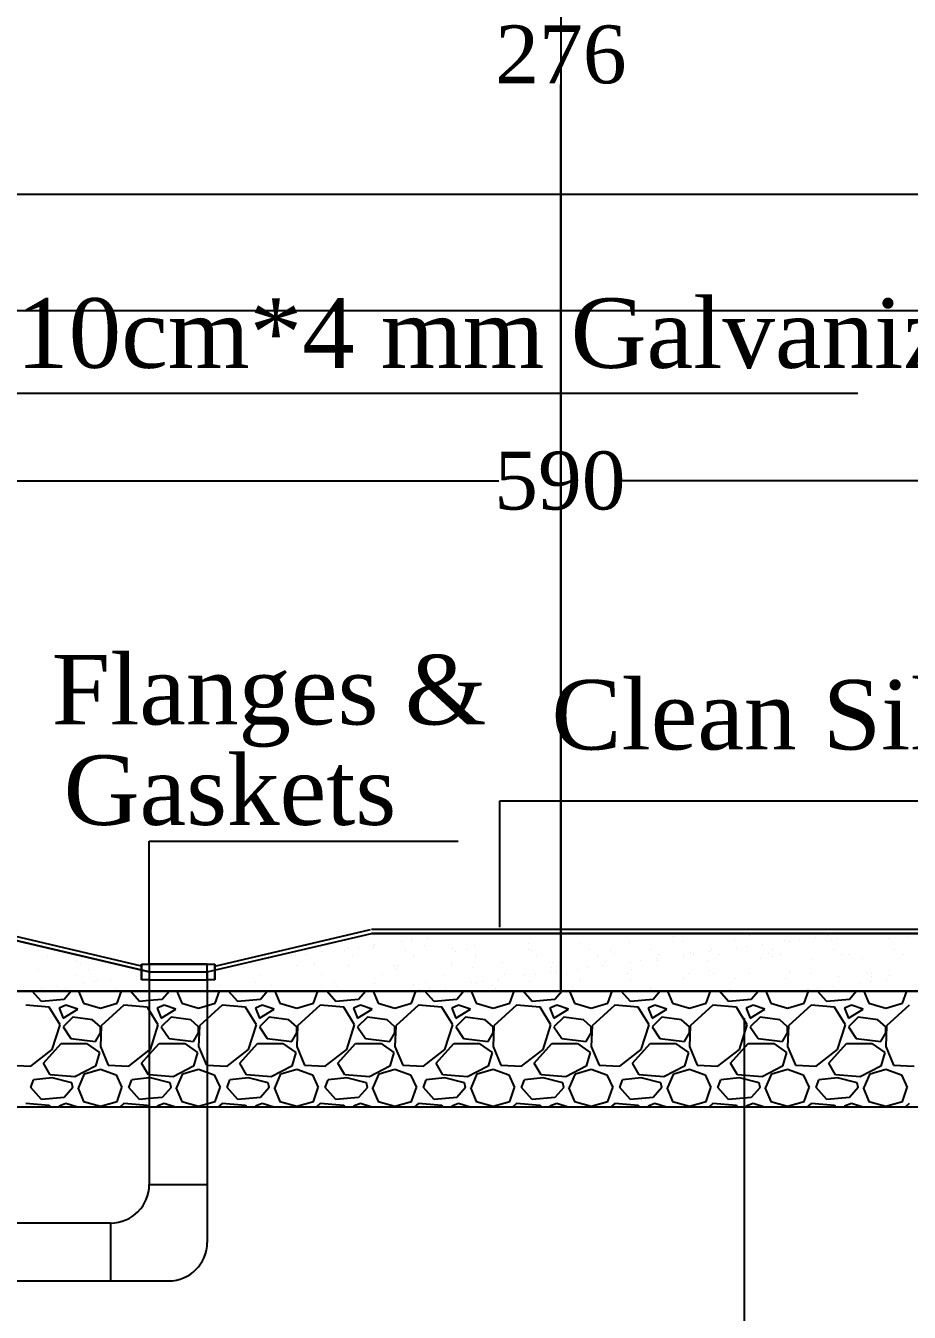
# Model space of a CAD drawing. Header units: centimetres. Extents: x 19229 to 24071, y 10219 to 13664.
# Drawn here: x 21925.5 to 22154.1, y 10549.5 to 10882.6 of the extents above; entities that cross this region are included whole.
import ezdxf

# ---------------------------------------------------------------- set-up
doc = ezdxf.new("R2010")
doc.units = ezdxf.units.CM
doc.layers.get('0').update_dxf_attribs({"linetype": 'CONTINUOUS'})
doc.layers.get('DEFPOINTS').update_dxf_attribs({"linetype": 'CONTINUOUS'})
doc.styles.add('style2', font='times.ttf', dxfattribs={"height": 15})
doc.styles.add('style3', font='times.ttf', dxfattribs={"height": 25})
doc.dimstyles.get("Standard").update_dxf_attribs({"dimtxt": 15, "dimasz": 0.18, "dimexe": 0.18, "dimexo": 0.0625, "dimgap": 0.09, "dimtad": 0, "dimtih": 1, "dimtoh": 1, "dimdec": 0, "dimzin": 0, "dimdsep": 46, "dimtxsty": 'style2', "dimcen": 0.09, "dimadec": 0, "dimazin": 0, "dimtfac": 1, "dimtdec": 0, "dimtofl": 0, "dimtmove": 0, "dimatfit": 3, "dimfxl": 1, "dimtolj": 1, "dimtzin": 0, "dimarcsym": 0})

# ---------------------------------------------------------------- blocks, each defined once
blk = doc.blocks.new('*D52')
at = {"color": 0, "lineweight": -2, "ltscale": 20, "transparency": 16777216}
for p, q in [((21768.94, 10774.58), (21768.94, 10764.59)), ((22358.45, 10774.58), (22358.45, 10764.59)), ((21769.12, 10764.77), (22047.92, 10764.77)), ((22358.27, 10764.77), (22079.47, 10764.77))]:
    blk.add_line(p, q, dxfattribs=at)
at = {"color": 0, "ltscale": 20, "transparency": 16777216}
for points in [[(21769.12, 10764.8), (21769.12, 10764.74), (21768.94, 10764.77)], [(22358.27, 10764.8), (22358.27, 10764.74), (22358.45, 10764.77)]]:
    blk.add_solid(points, dxfattribs=at)
at = {"layer": 'DEFPOINTS', "color": 0, "ltscale": 20, "transparency": 16777216}
for p in [(21768.94, 10774.65), (22358.45, 10774.65), (22358.45, 10764.77)]:
    blk.add_point(p, dxfattribs=at)
at = {"color": 0, "ltscale": 20, "transparency": 16777216, "insert": (22063.69, 10764.77), "char_height": 15, "attachment_point": 5, "style": 'style2'}
blk.add_mtext('\\A1;590', dxfattribs=at)
blk = doc.blocks.new('*D60')
at = {"color": 0, "lineweight": -2, "ltscale": 20, "transparency": 16777216}
for p, q in [((22063.9, 10908.63), (22063.78, 10908.63)), ((22063.96, 10908.45), (22063.96, 10882.85)), ((22063.96, 10632.81), (22063.96, 10867.37)), ((22063.9, 10632.63), (22063.78, 10632.63))]:
    blk.add_line(p, q, dxfattribs=at)
at = {"color": 0, "ltscale": 20, "transparency": 16777216}
for points in [[(22063.93, 10908.45), (22063.99, 10908.45), (22063.96, 10908.63)], [(22063.93, 10632.81), (22063.99, 10632.81), (22063.96, 10632.63)]]:
    blk.add_solid(points, dxfattribs=at)
at = {"layer": 'DEFPOINTS', "color": 0, "ltscale": 20, "transparency": 16777216}
for p in [(22063.96, 10908.63), (22063.96, 10908.63), (22063.96, 10632.63)]:
    blk.add_point(p, dxfattribs=at)
at = {"color": 0, "ltscale": 20, "transparency": 16777216, "insert": (22063.96, 10875.11), "char_height": 15, "attachment_point": 5, "style": 'style2'}
blk.add_mtext('\\A1;276', dxfattribs=at)

msp = doc.modelspace()

# ---------------------------------------------------------------- linework, layer by layer
at = {"color": 7, "ltscale": 20}
for p, q in [((22063.96, 10908.63), (22063.96, 10632.63)), ((21214.07, 10808.88), (22913.85, 10808.88)), ((21768.94, 10787.5), (22140.79, 10787.5)), ((22111.38, 10625.66), (22111.38, 10453.53))]:
    msp.add_line(p, q, dxfattribs=at)
at = {"color": 7}
for p, q in [((21426.97, 10839.01), (22913.85, 10839.01)), ((22048.19, 10649.22), (22048.19, 10681.95)), ((22048.19, 10681.95), (22279.57, 10681.95)), ((21957.45, 10639.63), (21957.45, 10671.46)), ((21957.45, 10671.46), (22037.39, 10671.46)), ((21957.45, 10637.63), (21914.95, 10647.63)), ((21914.95, 10647.63), (21957.45, 10637.63)), ((21955.45, 10639.12), (21915.18, 10648.6)), ((21972.45, 10637.63), (22014.95, 10647.63)), ((21972.45, 10637.63), (22014.95, 10647.63)), ((21974.45, 10639.12), (22014.73, 10648.6)), ((22422.82, 10648.63), (22014.95, 10648.63)), ((22014.95, 10647.63), (22418.82, 10647.63)), ((22340.07, 10647.63), (22014.95, 10647.63)), ((22340.07, 10647.63), (22014.95, 10647.63)), ((22029.36, 10646.42), (22029.36, 10646.42)), ((22036.26, 10647.32), (22036.26, 10647.32)), ((22052.02, 10647.37), (22052.02, 10647.37)), ((22092.04, 10647.6), (22092.04, 10647.6)), ((22092.97, 10646.74), (22092.97, 10646.74)), ((22112.67, 10647.15), (22112.67, 10647.15)), ((22125.63, 10645.94), (22125.63, 10645.94)), ((22129.76, 10646.48), (22129.76, 10646.48)), ((22132.99, 10646.98), (22132.99, 10646.98)), ((22133.93, 10646.12), (22133.93, 10646.12)), ((22135.46, 10646.25), (22135.46, 10646.25)), ((22136.66, 10647.39), (22136.66, 10647.39)), ((22148.76, 10646.42), (22148.76, 10646.42)), ((22153.62, 10646.53), (22153.62, 10646.53)), ((21928.88, 10643.13), (21928.88, 10643.13)), ((22001.7, 10643.95), (22001.7, 10643.95)), ((22002.01, 10642.82), (22002.01, 10642.82)), ((22007.98, 10643.27), (22007.98, 10643.27)), ((22008.91, 10643.72), (22008.91, 10643.72)), ((22011.56, 10644.07), (22011.56, 10644.07)), ((22015.42, 10644.44), (22015.42, 10644.44)), ((22015.49, 10643.94), (22015.49, 10643.94)), ((22015.69, 10644.62), (22015.69, 10644.62)), ((22022.59, 10645.52), (22022.59, 10645.52)), ((22023.8, 10643.3), (22023.8, 10643.3)), ((22025.23, 10645.87), (22025.23, 10645.87)), ((22028.72, 10644.61), (22028.72, 10644.61)), ((22035.81, 10643.77), (22035.81, 10643.77)), ((22036.75, 10642.91), (22036.75, 10642.91)), ((22039.62, 10643.33), (22039.62, 10643.33)), ((22041.72, 10644.55), (22041.72, 10644.55)), ((22055.44, 10645.04), (22055.44, 10645.04)), ((22055.44, 10643.36), (22055.44, 10643.36)), ((22056.44, 10643.32), (22056.44, 10643.32)), ((22068.73, 10645.21), (22068.73, 10645.21)), ((22071.26, 10643.39), (22071.26, 10643.39)), ((22076.77, 10643.14), (22076.77, 10643.14)), ((22081.73, 10645.15), (22081.73, 10645.15)), ((22087.08, 10643.42), (22087.08, 10643.42)), ((22095.45, 10645.65), (22095.45, 10645.65)), ((22097.39, 10642.69), (22097.39, 10642.69)), ((22102.41, 10642.88), (22102.41, 10642.88)), ((22102.9, 10643.44), (22102.9, 10643.44)), ((22108.75, 10645.81), (22108.75, 10645.81)), ((22109.32, 10643.79), (22109.32, 10643.79)), ((22111.96, 10644.14), (22111.96, 10644.14)), ((22116.09, 10644.68), (22116.09, 10644.68)), ((22118.72, 10643.47), (22118.72, 10643.47)), ((22121.74, 10645.75), (22121.74, 10645.75)), ((22122.99, 10645.59), (22122.99, 10645.59)), ((22134.54, 10643.5), (22134.54, 10643.5)), ((22150.35, 10643.53), (22150.35, 10643.53)), ((21931.02, 10641.76), (21931.02, 10641.76)), ((21938.63, 10640.56), (21938.63, 10640.56)), ((21939.57, 10639.7), (21939.57, 10639.7)), ((21955.45, 10639.63), (21955.45, 10635.63)), ((21955.45, 10635.63), (21955.45, 10639.63)), ((21955.45, 10639.63), (21974.45, 10639.63)), ((21957.45, 10639.63), (21972.45, 10639.63)), ((21957.45, 10639.63), (21972.45, 10639.63)), ((21972.45, 10639.63), (21957.45, 10639.63)), ((21957.45, 10639.63), (21957.45, 10635.63)), ((21972.45, 10635.63), (21972.45, 10639.63)), ((21974.45, 10635.63), (21974.45, 10639.63)), ((21974.45, 10639.63), (21974.45, 10635.63)), ((21988.34, 10641.01), (21988.34, 10641.01)), ((21994.3, 10641.88), (21994.3, 10641.88)), ((21995.24, 10641.92), (21995.24, 10641.92)), ((21995.58, 10639.25), (21995.58, 10639.25)), ((21997.88, 10642.27), (21997.88, 10642.27)), ((22000.21, 10639.48), (22000.21, 10639.48)), ((22008.87, 10639.42), (22008.87, 10639.42)), ((22010.12, 10641.91), (22010.12, 10641.91)), ((22020.54, 10639.31), (22020.54, 10639.31)), ((22021.87, 10639.35), (22021.87, 10639.35)), ((22025.94, 10641.94), (22025.94, 10641.94)), ((22035.59, 10639.85), (22035.59, 10639.85)), ((22041.76, 10641.97), (22041.76, 10641.97)), ((22048.89, 10640.02), (22048.89, 10640.02)), ((22057.58, 10641.99), (22057.58, 10641.99)), ((22061.88, 10639.96), (22061.88, 10639.96)), ((22073.4, 10642.02), (22073.4, 10642.02)), ((22075.07, 10639.28), (22075.07, 10639.28)), ((22075.6, 10640.45), (22075.6, 10640.45)), ((22077.7, 10642.29), (22077.7, 10642.29)), ((22081.97, 10640.19), (22081.97, 10640.19)), ((22084.61, 10640.54), (22084.61, 10640.54)), ((22088.74, 10641.08), (22088.74, 10641.08)), ((22088.9, 10640.62), (22088.9, 10640.62)), ((22089.22, 10642.05), (22089.22, 10642.05)), ((22095.64, 10641.99), (22095.64, 10641.99)), ((22098.29, 10642.34), (22098.29, 10642.34)), ((22101.9, 10640.56), (22101.9, 10640.56)), ((22105.04, 10642.08), (22105.04, 10642.08)), ((22115.62, 10641.05), (22115.62, 10641.05)), ((22117.72, 10642.52), (22117.72, 10642.52)), ((22118.66, 10641.66), (22118.66, 10641.66)), ((22120.86, 10642.11), (22120.86, 10642.11)), ((22128.91, 10641.22), (22128.91, 10641.22)), ((22136.68, 10642.14), (22136.68, 10642.14)), ((22138.35, 10642.07), (22138.35, 10642.07)), ((22141.91, 10641.16), (22141.91, 10641.16)), ((22152.5, 10642.17), (22152.5, 10642.17)), ((21928.85, 10638.21), (21928.85, 10638.21)), ((21938.73, 10636.85), (21938.73, 10636.85)), ((21941.84, 10638.15), (21941.84, 10638.15)), ((21954.22, 10636.52), (21954.22, 10636.52)), ((21954.55, 10636.88), (21954.55, 10636.88)), ((21957.45, 10637.63), (21957.45, 10582.63)), ((21957.45, 10637.63), (21972.45, 10637.63)), ((21957.45, 10637.63), (21972.45, 10637.63)), ((21972.45, 10637.63), (21972.45, 10567.63)), ((21980.52, 10639.07), (21980.52, 10639.07)), ((21981.86, 10638.75), (21981.86, 10638.75)), ((21986.19, 10636.94), (21986.19, 10636.94)), ((22002.01, 10636.97), (22002.01, 10636.97)), ((22017.83, 10636.99), (22017.83, 10636.99)), ((22021.48, 10638.45), (22021.48, 10638.45)), ((22033.65, 10637.02), (22033.65, 10637.02)), ((22041.17, 10638.86), (22041.17, 10638.86)), ((22049.47, 10637.05), (22049.47, 10637.05)), ((22054.62, 10636.59), (22054.62, 10636.59)), ((22057.26, 10636.94), (22057.26, 10636.94)), ((22061.39, 10637.48), (22061.39, 10637.48)), ((22061.5, 10638.68), (22061.5, 10638.68)), ((22062.43, 10637.83), (22062.43, 10637.83)), ((22065.29, 10637.08), (22065.29, 10637.08)), ((22068.29, 10638.39), (22068.29, 10638.39)), ((22070.94, 10638.74), (22070.94, 10638.74)), ((22081.11, 10637.11), (22081.11, 10637.11)), ((22082.12, 10638.24), (22082.12, 10638.24)), ((22096.93, 10637.14), (22096.93, 10637.14)), ((22102.45, 10638.06), (22102.45, 10638.06)), ((22103.39, 10637.2), (22103.39, 10637.2)), ((22109.07, 10636.03), (22109.07, 10636.03)), ((22112.75, 10637.17), (22112.75, 10637.17)), ((22122.06, 10635.96), (22122.06, 10635.96)), ((22123.08, 10637.61), (22123.08, 10637.61)), ((22128.57, 10637.2), (22128.57, 10637.2)), ((22135.78, 10636.46), (22135.78, 10636.46)), ((22143.4, 10637.44), (22143.4, 10637.44)), ((22144.34, 10636.58), (22144.34, 10636.58)), ((22144.39, 10637.22), (22144.39, 10637.22)), ((22149.08, 10636.63), (22149.08, 10636.63)), ((22340.07, 10632.63), (21515.07, 10632.63)), ((21540.07, 10632.63), (22913.85, 10632.63)), ((22340.07, 10632.63), (21540.07, 10632.63)), ((21926.87, 10632.92), (21926.87, 10632.92)), ((21929.55, 10630.03), (21927.17, 10632.63)), ((21929.51, 10633.27), (21929.51, 10633.27)), ((21933.64, 10633.81), (21933.64, 10633.81)), ((21937.27, 10632.63), (21935.39, 10630.54)), ((21935.72, 10633.45), (21935.72, 10633.45)), ((21939.14, 10632.63), (21940.47, 10629.52)), ((21940.54, 10634.72), (21940.54, 10634.72)), ((21943.19, 10635.07), (21943.19, 10635.07)), ((21943.99, 10635.65), (21943.99, 10635.65)), ((21947.31, 10635.61), (21947.31, 10635.61)), ((21949.01, 10633.62), (21949.01, 10633.62)), ((21949.11, 10629.52), (21950.22, 10632.63)), ((21954.95, 10630.03), (21952.57, 10632.63)), ((21957.45, 10635.63), (21955.45, 10635.63)), ((21957.45, 10635.63), (21972.45, 10635.63)), ((21962.67, 10632.63), (21960.79, 10630.54)), ((21964.54, 10632.63), (21965.87, 10629.52)), ((21974.45, 10635.63), (21972.45, 10635.63)), ((21974.51, 10629.52), (21975.62, 10632.63)), ((21975.73, 10634.05), (21975.73, 10634.05)), ((21980.35, 10630.03), (21977.97, 10632.63)), ((21984.94, 10635.02), (21984.94, 10635.02)), ((21988.07, 10632.63), (21986.19, 10630.54)), ((21989.03, 10634.22), (21989.03, 10634.22)), ((21989.94, 10632.63), (21991.27, 10629.52)), ((21999.91, 10629.52), (22001.02, 10632.63)), ((22002.02, 10634.16), (22002.02, 10634.16)), ((22005.75, 10630.03), (22003.37, 10632.63)), ((22005.27, 10634.85), (22005.27, 10634.85)), ((22006.21, 10633.99), (22006.21, 10633.99)), ((22013.47, 10632.63), (22011.59, 10630.54)), ((22015.34, 10632.63), (22016.67, 10629.52)), ((22015.74, 10634.65), (22015.74, 10634.65)), ((22025.31, 10629.52), (22026.42, 10632.63)), ((22025.9, 10634.4), (22025.9, 10634.4)), ((22027.27, 10632.99), (22027.27, 10632.99)), ((22031.15, 10630.03), (22028.77, 10632.63)), ((22029.04, 10634.82), (22029.04, 10634.82)), ((22029.91, 10633.34), (22029.91, 10633.34)), ((22034.04, 10633.88), (22034.04, 10633.88)), ((22038.87, 10632.63), (22036.99, 10630.54)), ((22040.74, 10632.63), (22042.07, 10629.52)), ((22040.94, 10634.79), (22040.94, 10634.79)), ((22042.04, 10634.76), (22042.04, 10634.76)), ((22043.59, 10635.14), (22043.59, 10635.14)), ((22046.22, 10634.23), (22046.22, 10634.23)), ((22047.16, 10633.37), (22047.16, 10633.37)), ((22047.72, 10635.68), (22047.72, 10635.68)), ((22050.71, 10629.52), (22051.82, 10632.63)), ((22056.55, 10630.03), (22054.17, 10632.63)), ((22055.76, 10635.26), (22055.76, 10635.26)), ((22064.27, 10632.63), (22062.39, 10630.54)), ((22066.14, 10632.63), (22067.47, 10629.52)), ((22066.85, 10633.78), (22066.85, 10633.78)), ((22069.05, 10635.42), (22069.05, 10635.42)), ((22076.11, 10629.52), (22077.22, 10632.63)), ((22081.95, 10630.03), (22079.57, 10632.63)), ((22082.05, 10635.36), (22082.05, 10635.36)), ((22087.18, 10633.6), (22087.18, 10633.6)), ((22089.67, 10632.63), (22087.79, 10630.54)), ((22088.12, 10632.74), (22088.12, 10632.74)), ((22091.54, 10632.63), (22092.87, 10629.52)), ((22095.77, 10635.86), (22095.77, 10635.86)), ((22101.51, 10629.52), (22102.62, 10632.63)), ((22107.35, 10630.03), (22104.97, 10632.63)), ((22107.81, 10633.15), (22107.81, 10633.15)), ((22115.07, 10632.63), (22113.19, 10630.54)), ((22116.94, 10632.63), (22118.27, 10629.52)), ((22126.91, 10629.52), (22128.02, 10632.63)), ((22127.67, 10633.05), (22127.67, 10633.05)), ((22128.13, 10632.98), (22128.13, 10632.98)), ((22130.32, 10633.4), (22130.32, 10633.4)), ((22132.75, 10630.03), (22130.37, 10632.63)), ((22134.45, 10633.94), (22134.45, 10633.94)), ((22140.47, 10632.63), (22138.59, 10630.54)), ((22141.35, 10634.85), (22141.35, 10634.85)), ((22142.34, 10632.63), (22143.67, 10629.52)), ((22143.99, 10635.2), (22143.99, 10635.2)), ((22148.12, 10635.75), (22148.12, 10635.75)), ((22152.31, 10629.52), (22153.42, 10632.63)), ((21935.39, 10630.54), (21929.55, 10630.03)), ((21940.47, 10629.52), (21944.79, 10628.25)), ((21944.79, 10628.25), (21949.11, 10629.52)), ((21957.45, 10630.25), (21954.95, 10630.03)), ((21960.79, 10630.54), (21957.45, 10630.25)), ((21965.87, 10629.52), (21970.19, 10628.25)), ((21970.19, 10628.25), (21974.51, 10629.52)), ((21986.19, 10630.54), (21980.35, 10630.03)), ((21991.27, 10629.52), (21995.59, 10628.25)), ((21995.59, 10628.25), (21999.91, 10629.52)), ((22011.59, 10630.54), (22005.75, 10630.03)), ((22016.67, 10629.52), (22020.99, 10628.25)), ((22020.99, 10628.25), (22025.31, 10629.52)), ((22036.99, 10630.54), (22031.15, 10630.03)), ((22042.07, 10629.52), (22046.39, 10628.25)), ((22046.39, 10628.25), (22050.71, 10629.52)), ((22062.39, 10630.54), (22056.55, 10630.03)), ((22067.47, 10629.52), (22071.79, 10628.25)), ((22071.79, 10628.25), (22076.11, 10629.52)), ((22087.79, 10630.54), (22081.95, 10630.03)), ((22092.87, 10629.52), (22097.19, 10628.25)), ((22097.19, 10628.25), (22101.51, 10629.52)), ((22113.19, 10630.54), (22107.35, 10630.03)), ((22118.27, 10629.52), (22122.59, 10628.25)), ((22122.59, 10628.25), (22126.91, 10629.52)), ((22138.59, 10630.54), (22132.75, 10630.03)), ((22143.67, 10629.52), (22147.99, 10628.25)), ((22147.99, 10628.25), (22152.31, 10629.52)), ((21931.58, 10628.5), (21925.49, 10629.01)), ((21934.38, 10623.93), (21931.58, 10628.5)), ((21935.9, 10629.01), (21934.12, 10628.25)), ((21934.12, 10628.25), (21935.14, 10625.71)), ((21935.14, 10625.71), (21938.95, 10628)), ((21937.68, 10625.96), (21935.14, 10623.42)), ((21938.95, 10628), (21935.9, 10629.01)), ((21942.76, 10625.2), (21937.68, 10625.96)), ((21950.89, 10629.01), (21945.04, 10623.68)), ((21956.98, 10628.5), (21950.89, 10629.01)), ((21957.45, 10627.73), (21956.98, 10628.5)), ((21959.78, 10623.93), (21957.45, 10627.73)), ((21961.3, 10629.01), (21959.52, 10628.25)), ((21959.52, 10628.25), (21960.54, 10625.71)), ((21960.54, 10625.71), (21964.35, 10628)), ((21963.08, 10625.96), (21960.54, 10623.42)), ((21964.35, 10628), (21961.3, 10629.01)), ((21968.16, 10625.2), (21963.08, 10625.96)), ((21976.29, 10629.01), (21970.44, 10623.68)), ((21982.38, 10628.5), (21976.29, 10629.01)), ((21985.18, 10623.93), (21982.38, 10628.5)), ((21986.7, 10629.01), (21984.92, 10628.25)), ((21984.92, 10628.25), (21985.94, 10625.71)), ((21985.94, 10625.71), (21989.75, 10628)), ((21988.48, 10625.96), (21985.94, 10623.42)), ((21989.75, 10628), (21986.7, 10629.01)), ((21993.56, 10625.2), (21988.48, 10625.96)), ((22001.69, 10629.01), (21995.84, 10623.68)), ((22007.78, 10628.5), (22001.69, 10629.01)), ((22010.58, 10623.93), (22007.78, 10628.5)), ((22012.1, 10629.01), (22010.32, 10628.25)), ((22010.32, 10628.25), (22011.34, 10625.71)), ((22011.34, 10625.71), (22015.15, 10628)), ((22013.88, 10625.96), (22011.34, 10623.42)), ((22015.15, 10628), (22012.1, 10629.01)), ((22018.96, 10625.2), (22013.88, 10625.96)), ((22027.09, 10629.01), (22021.24, 10623.68)), ((22033.18, 10628.5), (22027.09, 10629.01)), ((22035.98, 10623.93), (22033.18, 10628.5)), ((22037.5, 10629.01), (22035.72, 10628.25)), ((22035.72, 10628.25), (22036.74, 10625.71)), ((22036.74, 10625.71), (22040.55, 10628)), ((22039.28, 10625.96), (22036.74, 10623.42)), ((22040.55, 10628), (22037.5, 10629.01)), ((22044.36, 10625.2), (22039.28, 10625.96)), ((22052.49, 10629.01), (22046.64, 10623.68)), ((22058.58, 10628.5), (22052.49, 10629.01)), ((22061.38, 10623.93), (22058.58, 10628.5)), ((22062.9, 10629.01), (22061.12, 10628.25)), ((22061.12, 10628.25), (22062.14, 10625.71)), ((22062.14, 10625.71), (22065.95, 10628)), ((22064.68, 10625.96), (22062.14, 10623.42)), ((22065.95, 10628), (22062.9, 10629.01)), ((22069.76, 10625.2), (22064.68, 10625.96)), ((22077.89, 10629.01), (22072.04, 10623.68)), ((22083.98, 10628.5), (22077.89, 10629.01)), ((22086.78, 10623.93), (22083.98, 10628.5)), ((22088.3, 10629.01), (22086.52, 10628.25)), ((22086.52, 10628.25), (22087.54, 10625.71)), ((22087.54, 10625.71), (22091.35, 10628)), ((22090.08, 10625.96), (22087.54, 10623.42)), ((22091.35, 10628), (22088.3, 10629.01)), ((22095.16, 10625.2), (22090.08, 10625.96)), ((22103.29, 10629.01), (22097.44, 10623.68)), ((22109.38, 10628.5), (22103.29, 10629.01)), ((22112.18, 10623.93), (22109.38, 10628.5)), ((22113.7, 10629.01), (22111.92, 10628.25)), ((22111.92, 10628.25), (22112.94, 10625.71)), ((22112.94, 10625.71), (22116.75, 10628)), ((22115.48, 10625.96), (22112.94, 10623.42)), ((22116.75, 10628), (22113.7, 10629.01)), ((22120.56, 10625.2), (22115.48, 10625.96)), ((22128.69, 10629.01), (22122.84, 10623.68)), ((22134.78, 10628.5), (22128.69, 10629.01)), ((22137.58, 10623.93), (22134.78, 10628.5)), ((22139.1, 10629.01), (22137.32, 10628.25)), ((22137.32, 10628.25), (22138.34, 10625.71)), ((22138.34, 10625.71), (22142.15, 10628)), ((22140.88, 10625.96), (22138.34, 10623.42)), ((22142.15, 10628), (22139.1, 10629.01)), ((22145.96, 10625.2), (22140.88, 10625.96)), ((22154.09, 10629.01), (22148.24, 10623.68)), ((21932.34, 10617.58), (21934.38, 10623.93)), ((21935.14, 10623.42), (21937.17, 10620.38)), ((21944.79, 10623.42), (21942.76, 10625.2)), ((21945.04, 10623.68), (21944.79, 10618.34)), ((21944.79, 10621.9), (21944.79, 10623.42)), ((21957.74, 10617.58), (21959.78, 10623.93)), ((21960.54, 10623.42), (21962.57, 10620.38)), ((21970.19, 10623.42), (21968.16, 10625.2)), ((21970.44, 10623.68), (21970.19, 10618.34)), ((21970.19, 10621.9), (21970.19, 10623.42)), ((21983.14, 10617.58), (21985.18, 10623.93)), ((21985.94, 10623.42), (21987.97, 10620.38)), ((21995.59, 10623.42), (21993.56, 10625.2)), ((21995.84, 10623.68), (21995.59, 10618.34)), ((21995.59, 10621.9), (21995.59, 10623.42)), ((22008.54, 10617.58), (22010.58, 10623.93)), ((22011.34, 10623.42), (22013.37, 10620.38)), ((22020.99, 10623.42), (22018.96, 10625.2)), ((22021.24, 10623.68), (22020.99, 10618.34)), ((22020.99, 10621.9), (22020.99, 10623.42)), ((22033.94, 10617.58), (22035.98, 10623.93)), ((22036.74, 10623.42), (22038.77, 10620.38)), ((22046.39, 10623.42), (22044.36, 10625.2)), ((22046.64, 10623.68), (22046.39, 10618.34)), ((22046.39, 10621.9), (22046.39, 10623.42)), ((22059.34, 10617.58), (22061.38, 10623.93)), ((22062.14, 10623.42), (22064.17, 10620.38)), ((22071.79, 10623.42), (22069.76, 10625.2)), ((22072.04, 10623.68), (22071.79, 10618.34)), ((22071.79, 10621.9), (22071.79, 10623.42)), ((22084.74, 10617.58), (22086.78, 10623.93)), ((22087.54, 10623.42), (22089.57, 10620.38)), ((22097.19, 10623.42), (22095.16, 10625.2)), ((22097.44, 10623.68), (22097.19, 10618.34)), ((22097.19, 10621.9), (22097.19, 10623.42)), ((22110.14, 10617.58), (22112.18, 10623.93)), ((22112.94, 10623.42), (22114.97, 10620.38)), ((22122.59, 10623.42), (22120.56, 10625.2)), ((22122.84, 10623.68), (22122.59, 10618.34)), ((22122.59, 10621.9), (22122.59, 10623.42)), ((22135.54, 10617.58), (22137.58, 10623.93)), ((22138.34, 10623.42), (22140.37, 10620.38)), ((22147.99, 10623.42), (22145.96, 10625.2)), ((22148.24, 10623.68), (22147.99, 10618.34)), ((22147.99, 10621.9), (22147.99, 10623.42)), ((21937.17, 10620.38), (21943.52, 10619.61)), ((21943.52, 10619.61), (21944.79, 10621.9)), ((21962.57, 10620.38), (21968.92, 10619.61)), ((21968.92, 10619.61), (21970.19, 10621.9)), ((21987.97, 10620.38), (21994.32, 10619.61)), ((21994.32, 10619.61), (21995.59, 10621.9)), ((22013.37, 10620.38), (22019.72, 10619.61)), ((22019.72, 10619.61), (22020.99, 10621.9)), ((22038.77, 10620.38), (22045.12, 10619.61)), ((22045.12, 10619.61), (22046.39, 10621.9)), ((22064.17, 10620.38), (22070.52, 10619.61)), ((22070.52, 10619.61), (22071.79, 10621.9)), ((22089.57, 10620.38), (22095.92, 10619.61)), ((22095.92, 10619.61), (22097.19, 10621.9)), ((22114.97, 10620.38), (22121.32, 10619.61)), ((22121.32, 10619.61), (22122.59, 10621.9)), ((22140.37, 10620.38), (22146.72, 10619.61)), ((22146.72, 10619.61), (22147.99, 10621.9)), ((21926.76, 10613.26), (21932.34, 10617.58)), ((21930.06, 10614.03), (21934.63, 10619.11)), ((21934.63, 10619.11), (21941.23, 10619.11)), ((21941.23, 10619.11), (21944.54, 10616.82)), ((21944.54, 10616.82), (21943.52, 10613.26)), ((21944.79, 10618.34), (21946.82, 10613.52)), ((21952.16, 10613.26), (21957.45, 10617.36)), ((21955.46, 10614.03), (21957.45, 10616.24)), ((21957.45, 10616.24), (21960.03, 10619.11)), ((21957.45, 10617.36), (21957.74, 10617.58)), ((21960.03, 10619.11), (21966.63, 10619.11)), ((21966.63, 10619.11), (21969.94, 10616.82)), ((21969.94, 10616.82), (21968.92, 10613.26)), ((21970.19, 10618.34), (21972.22, 10613.52)), ((21977.56, 10613.26), (21983.14, 10617.58)), ((21980.86, 10614.03), (21985.43, 10619.11)), ((21985.43, 10619.11), (21992.03, 10619.11)), ((21992.03, 10619.11), (21995.34, 10616.82)), ((21995.34, 10616.82), (21994.32, 10613.26)), ((21995.59, 10618.34), (21997.62, 10613.52)), ((22002.96, 10613.26), (22008.54, 10617.58)), ((22006.26, 10614.03), (22010.83, 10619.11)), ((22010.83, 10619.11), (22017.43, 10619.11)), ((22017.43, 10619.11), (22020.74, 10616.82)), ((22020.74, 10616.82), (22019.72, 10613.26)), ((22020.99, 10618.34), (22023.02, 10613.52)), ((22028.36, 10613.26), (22033.94, 10617.58)), ((22031.66, 10614.03), (22036.23, 10619.11)), ((22036.23, 10619.11), (22042.83, 10619.11)), ((22042.83, 10619.11), (22046.14, 10616.82)), ((22046.14, 10616.82), (22045.12, 10613.26)), ((22046.39, 10618.34), (22048.42, 10613.52)), ((22053.76, 10613.26), (22059.34, 10617.58)), ((22057.06, 10614.03), (22061.63, 10619.11)), ((22061.63, 10619.11), (22068.23, 10619.11)), ((22068.23, 10619.11), (22071.54, 10616.82)), ((22071.54, 10616.82), (22070.52, 10613.26)), ((22071.79, 10618.34), (22073.82, 10613.52)), ((22079.16, 10613.26), (22084.74, 10617.58)), ((22082.46, 10614.03), (22087.03, 10619.11)), ((22087.03, 10619.11), (22093.63, 10619.11)), ((22093.63, 10619.11), (22096.94, 10616.82)), ((22096.94, 10616.82), (22095.92, 10613.26)), ((22097.19, 10618.34), (22099.22, 10613.52)), ((22104.56, 10613.26), (22110.14, 10617.58)), ((22107.86, 10614.03), (22112.43, 10619.11)), ((22112.43, 10619.11), (22119.03, 10619.11)), ((22119.03, 10619.11), (22122.34, 10616.82)), ((22122.34, 10616.82), (22121.32, 10613.26)), ((22122.59, 10618.34), (22124.62, 10613.52)), ((22129.96, 10613.26), (22135.54, 10617.58)), ((22133.26, 10614.03), (22137.83, 10619.11)), ((22137.83, 10619.11), (22144.43, 10619.11)), ((22144.43, 10619.11), (22147.74, 10616.82)), ((22147.74, 10616.82), (22146.72, 10613.26)), ((22147.99, 10618.34), (22150.02, 10613.52)), ((21921.42, 10613.52), (21926.76, 10613.26)), ((21931.84, 10610.98), (21930.06, 10614.03)), ((21943.52, 10613.26), (21938.19, 10610.47)), ((21946.82, 10613.52), (21952.16, 10613.26)), ((21957.24, 10610.98), (21955.46, 10614.03)), ((21968.92, 10613.26), (21963.59, 10610.47)), ((21972.22, 10613.52), (21977.56, 10613.26)), ((21982.64, 10610.98), (21980.86, 10614.03)), ((21994.32, 10613.26), (21988.99, 10610.47)), ((21997.62, 10613.52), (22002.96, 10613.26)), ((22008.04, 10610.98), (22006.26, 10614.03)), ((22019.72, 10613.26), (22014.39, 10610.47)), ((22023.02, 10613.52), (22028.36, 10613.26)), ((22033.44, 10610.98), (22031.66, 10614.03)), ((22045.12, 10613.26), (22039.79, 10610.47)), ((22048.42, 10613.52), (22053.76, 10613.26)), ((22058.84, 10610.98), (22057.06, 10614.03)), ((22070.52, 10613.26), (22065.19, 10610.47)), ((22073.82, 10613.52), (22079.16, 10613.26)), ((22084.24, 10610.98), (22082.46, 10614.03)), ((22095.92, 10613.26), (22090.59, 10610.47)), ((22099.22, 10613.52), (22104.56, 10613.26)), ((22109.64, 10610.98), (22107.86, 10614.03)), ((22121.32, 10613.26), (22115.99, 10610.47)), ((22124.62, 10613.52), (22129.96, 10613.26)), ((22135.04, 10610.98), (22133.26, 10614.03)), ((22146.72, 10613.26), (22141.39, 10610.47)), ((22150.02, 10613.52), (22155.36, 10613.26)), ((21926.76, 10607.68), (21927.52, 10609.71)), ((21932.34, 10610.22), (21927.52, 10609.71)), ((21938.19, 10610.47), (21931.84, 10610.98)), ((21937.42, 10608.95), (21932.34, 10610.22)), ((21939.2, 10607.68), (21940.73, 10611.23)), ((21940.73, 10611.23), (21944.79, 10612.5)), ((21944.79, 10612.5), (21948.85, 10610.98)), ((21948.85, 10610.98), (21950.38, 10607.68)), ((21952.16, 10607.68), (21952.92, 10609.71)), ((21957.45, 10610.19), (21952.92, 10609.71)), ((21957.45, 10610.96), (21957.24, 10610.98)), ((21963.59, 10610.47), (21957.45, 10610.96)), ((21957.74, 10610.22), (21957.45, 10610.19)), ((21962.82, 10608.95), (21957.74, 10610.22)), ((21964.6, 10607.68), (21966.13, 10611.23)), ((21966.13, 10611.23), (21970.19, 10612.5)), ((21970.19, 10612.5), (21974.25, 10610.98)), ((21974.25, 10610.98), (21975.78, 10607.68)), ((21977.56, 10607.68), (21978.32, 10609.71)), ((21983.14, 10610.22), (21978.32, 10609.71)), ((21988.99, 10610.47), (21982.64, 10610.98)), ((21988.22, 10608.95), (21983.14, 10610.22)), ((21990, 10607.68), (21991.53, 10611.23)), ((21991.53, 10611.23), (21995.59, 10612.5)), ((21995.59, 10612.5), (21999.65, 10610.98)), ((21999.65, 10610.98), (22001.18, 10607.68)), ((22002.96, 10607.68), (22003.72, 10609.71)), ((22008.54, 10610.22), (22003.72, 10609.71)), ((22014.39, 10610.47), (22008.04, 10610.98)), ((22013.62, 10608.95), (22008.54, 10610.22)), ((22015.4, 10607.68), (22016.93, 10611.23)), ((22016.93, 10611.23), (22020.99, 10612.5)), ((22020.99, 10612.5), (22025.05, 10610.98)), ((22025.05, 10610.98), (22026.58, 10607.68)), ((22028.36, 10607.68), (22029.12, 10609.71)), ((22033.94, 10610.22), (22029.12, 10609.71)), ((22039.79, 10610.47), (22033.44, 10610.98)), ((22039.02, 10608.95), (22033.94, 10610.22)), ((22040.8, 10607.68), (22042.33, 10611.23)), ((22042.33, 10611.23), (22046.39, 10612.5)), ((22046.39, 10612.5), (22050.45, 10610.98)), ((22050.45, 10610.98), (22051.98, 10607.68)), ((22053.76, 10607.68), (22054.52, 10609.71)), ((22059.34, 10610.22), (22054.52, 10609.71)), ((22065.19, 10610.47), (22058.84, 10610.98)), ((22064.42, 10608.95), (22059.34, 10610.22)), ((22066.2, 10607.68), (22067.73, 10611.23)), ((22067.73, 10611.23), (22071.79, 10612.5)), ((22071.79, 10612.5), (22075.85, 10610.98)), ((22075.85, 10610.98), (22077.38, 10607.68)), ((22079.16, 10607.68), (22079.92, 10609.71)), ((22084.74, 10610.22), (22079.92, 10609.71)), ((22090.59, 10610.47), (22084.24, 10610.98)), ((22089.82, 10608.95), (22084.74, 10610.22)), ((22091.6, 10607.68), (22093.13, 10611.23)), ((22093.13, 10611.23), (22097.19, 10612.5)), ((22097.19, 10612.5), (22101.25, 10610.98)), ((22101.25, 10610.98), (22102.78, 10607.68)), ((22104.56, 10607.68), (22105.32, 10609.71)), ((22110.14, 10610.22), (22105.32, 10609.71)), ((22115.99, 10610.47), (22109.64, 10610.98)), ((22115.22, 10608.95), (22110.14, 10610.22)), ((22117, 10607.68), (22118.53, 10611.23)), ((22118.53, 10611.23), (22122.59, 10612.5)), ((22122.59, 10612.5), (22126.65, 10610.98)), ((22126.65, 10610.98), (22128.18, 10607.68)), ((22129.96, 10607.68), (22130.72, 10609.71)), ((22135.54, 10610.22), (22130.72, 10609.71)), ((22141.39, 10610.47), (22135.04, 10610.98)), ((22140.62, 10608.95), (22135.54, 10610.22)), ((22142.4, 10607.68), (22143.93, 10611.23)), ((22143.93, 10611.23), (22147.99, 10612.5)), ((22147.99, 10612.5), (22152.05, 10610.98)), ((22152.05, 10610.98), (22153.58, 10607.68)), ((21929.55, 10604.63), (21926.76, 10607.68)), ((21937.68, 10607.68), (21935.39, 10605.14)), ((21937.68, 10607.68), (21937.42, 10608.95)), ((21938.95, 10607.68), (21940.47, 10604.12)), ((21949.11, 10604.12), (21950.38, 10607.68)), ((21954.95, 10604.63), (21952.16, 10607.68)), ((21963.08, 10607.68), (21960.79, 10605.14)), ((21963.08, 10607.68), (21962.82, 10608.95)), ((21964.35, 10607.68), (21965.87, 10604.12)), ((21974.51, 10604.12), (21975.78, 10607.68)), ((21980.35, 10604.63), (21977.56, 10607.68)), ((21988.48, 10607.68), (21986.19, 10605.14)), ((21988.48, 10607.68), (21988.22, 10608.95)), ((21989.75, 10607.68), (21991.27, 10604.12)), ((21999.91, 10604.12), (22001.18, 10607.68)), ((22005.75, 10604.63), (22002.96, 10607.68)), ((22013.88, 10607.68), (22011.59, 10605.14)), ((22013.88, 10607.68), (22013.62, 10608.95)), ((22015.15, 10607.68), (22016.67, 10604.12)), ((22025.31, 10604.12), (22026.58, 10607.68)), ((22031.15, 10604.63), (22028.36, 10607.68)), ((22039.28, 10607.68), (22036.99, 10605.14)), ((22039.28, 10607.68), (22039.02, 10608.95)), ((22040.55, 10607.68), (22042.07, 10604.12)), ((22050.71, 10604.12), (22051.98, 10607.68)), ((22056.55, 10604.63), (22053.76, 10607.68)), ((22064.68, 10607.68), (22062.39, 10605.14)), ((22064.68, 10607.68), (22064.42, 10608.95)), ((22065.95, 10607.68), (22067.47, 10604.12)), ((22076.11, 10604.12), (22077.38, 10607.68)), ((22081.95, 10604.63), (22079.16, 10607.68)), ((22090.08, 10607.68), (22087.79, 10605.14)), ((22090.08, 10607.68), (22089.82, 10608.95)), ((22091.35, 10607.68), (22092.87, 10604.12)), ((22101.51, 10604.12), (22102.78, 10607.68)), ((22107.35, 10604.63), (22104.56, 10607.68)), ((22115.48, 10607.68), (22113.19, 10605.14)), ((22115.48, 10607.68), (22115.22, 10608.95)), ((22116.75, 10607.68), (22118.27, 10604.12)), ((22126.91, 10604.12), (22128.18, 10607.68)), ((22132.75, 10604.63), (22129.96, 10607.68)), ((22140.88, 10607.68), (22138.59, 10605.14)), ((22140.88, 10607.68), (22140.62, 10608.95)), ((22142.15, 10607.68), (22143.67, 10604.12)), ((22152.31, 10604.12), (22153.58, 10607.68)), ((22334.45, 10602.63), (21793.94, 10602.63)), ((21931.58, 10603.1), (21925.49, 10603.61)), ((21935.39, 10605.14), (21929.55, 10604.63)), ((21931.87, 10602.63), (21931.58, 10603.1)), ((21935.9, 10603.61), (21934.12, 10602.85)), ((21934.12, 10602.85), (21934.21, 10602.63)), ((21938.86, 10602.63), (21935.9, 10603.61)), ((21940.47, 10604.12), (21944.79, 10602.85)), ((21944.79, 10602.85), (21949.11, 10604.12)), ((21950.89, 10603.61), (21949.81, 10602.63)), ((21956.98, 10603.1), (21950.89, 10603.61)), ((21957.45, 10604.85), (21954.95, 10604.63)), ((21957.27, 10602.63), (21956.98, 10603.1)), ((21960.79, 10605.14), (21957.45, 10604.85)), ((21961.3, 10603.61), (21959.52, 10602.85)), ((21959.52, 10602.85), (21959.61, 10602.63)), ((21964.26, 10602.63), (21961.3, 10603.61)), ((21965.87, 10604.12), (21970.19, 10602.85)), ((21970.19, 10602.85), (21974.51, 10604.12)), ((21976.29, 10603.61), (21975.21, 10602.63)), ((21982.38, 10603.1), (21976.29, 10603.61)), ((21986.19, 10605.14), (21980.35, 10604.63)), ((21982.67, 10602.63), (21982.38, 10603.1)), ((21986.7, 10603.61), (21984.92, 10602.85)), ((21984.92, 10602.85), (21985.01, 10602.63)), ((21989.66, 10602.63), (21986.7, 10603.61)), ((21991.27, 10604.12), (21995.59, 10602.85)), ((21995.59, 10602.85), (21999.91, 10604.12)), ((22001.69, 10603.61), (22000.61, 10602.63)), ((22007.78, 10603.1), (22001.69, 10603.61)), ((22011.59, 10605.14), (22005.75, 10604.63)), ((22008.07, 10602.63), (22007.78, 10603.1)), ((22012.1, 10603.61), (22010.32, 10602.85)), ((22010.32, 10602.85), (22010.41, 10602.63)), ((22015.06, 10602.63), (22012.1, 10603.61)), ((22016.67, 10604.12), (22020.99, 10602.85)), ((22020.99, 10602.85), (22025.31, 10604.12)), ((22027.09, 10603.61), (22026.01, 10602.63)), ((22033.18, 10603.1), (22027.09, 10603.61)), ((22036.99, 10605.14), (22031.15, 10604.63)), ((22033.47, 10602.63), (22033.18, 10603.1)), ((22037.5, 10603.61), (22035.72, 10602.85)), ((22035.72, 10602.85), (22035.81, 10602.63)), ((22040.46, 10602.63), (22037.5, 10603.61)), ((22042.07, 10604.12), (22046.39, 10602.85)), ((22046.39, 10602.85), (22050.71, 10604.12)), ((22052.49, 10603.61), (22051.41, 10602.63)), ((22058.58, 10603.1), (22052.49, 10603.61)), ((22062.39, 10605.14), (22056.55, 10604.63)), ((22058.87, 10602.63), (22058.58, 10603.1)), ((22062.9, 10603.61), (22061.12, 10602.85)), ((22061.12, 10602.85), (22061.21, 10602.63)), ((22065.86, 10602.63), (22062.9, 10603.61)), ((22067.47, 10604.12), (22071.79, 10602.85)), ((22071.79, 10602.85), (22076.11, 10604.12)), ((22077.89, 10603.61), (22076.81, 10602.63)), ((22083.98, 10603.1), (22077.89, 10603.61)), ((22087.79, 10605.14), (22081.95, 10604.63)), ((22084.27, 10602.63), (22083.98, 10603.1)), ((22088.3, 10603.61), (22086.52, 10602.85)), ((22086.52, 10602.85), (22086.61, 10602.63)), ((22091.26, 10602.63), (22088.3, 10603.61)), ((22092.87, 10604.12), (22097.19, 10602.85)), ((22097.19, 10602.85), (22101.51, 10604.12)), ((22103.29, 10603.61), (22102.21, 10602.63)), ((22109.38, 10603.1), (22103.29, 10603.61)), ((22113.19, 10605.14), (22107.35, 10604.63)), ((22109.67, 10602.63), (22109.38, 10603.1)), ((22113.7, 10603.61), (22111.92, 10602.85)), ((22111.92, 10602.85), (22112.01, 10602.63)), ((22116.66, 10602.63), (22113.7, 10603.61)), ((22118.27, 10604.12), (22122.59, 10602.85)), ((22122.59, 10602.85), (22126.91, 10604.12)), ((22128.69, 10603.61), (22127.61, 10602.63)), ((22134.78, 10603.1), (22128.69, 10603.61)), ((22138.59, 10605.14), (22132.75, 10604.63)), ((22135.07, 10602.63), (22134.78, 10603.1)), ((22139.1, 10603.61), (22137.32, 10602.85)), ((22137.32, 10602.85), (22137.41, 10602.63)), ((22142.06, 10602.63), (22139.1, 10603.61)), ((22143.67, 10604.12), (22147.99, 10602.85)), ((22147.99, 10602.85), (22152.31, 10604.12)), ((22154.09, 10603.61), (22153.01, 10602.63)), ((21957.45, 10582.63), (21972.45, 10582.63)), ((21947.45, 10572.63), (21682.01, 10572.63)), ((21947.45, 10572.63), (21947.45, 10557.63)), ((21657.01, 10557.63), (21962.45, 10557.63))]:
    msp.add_line(p, q, dxfattribs=at)
msp.add_lwpolyline([(22340.07, 10632.63), (21515.07, 10632.63), (21515.07, 10602.63), (21733.94, 10602.63)], dxfattribs=at)
for centre in [(21947.45, 10582.63), (21962.45, 10567.63)]:
    msp.add_arc(centre, 10, 270, 0, dxfattribs=at)

# ---------------------------------------------------------------- texts
at = {"color": 7, "style": 'style3'}
for s, p in [('Steel Box 10*10cm*4 mm Galvanized & two Plates 25*25 cm*  1cm', (21768.94, 10794.05)), ('Flanges &', (21932.19, 10701.71)), ('Clean Silica Sand', (22061.5, 10695.24)), ('Gaskets', (21935.29, 10675.72))]:
    msp.add_text(s, height=18, dxfattribs=at).set_placement(p)

# ---------------------------------------------------------------- dimensions: what is measured, and where the dimension line sits
at = {"color": 7, "ltscale": 20}
dim = msp.add_linear_dim(base=(22063.96, 10908.63), p1=(22063.96, 10632.63), p2=(22063.96, 10908.63), angle=90, dimstyle='Standard', dxfattribs=at)
dim.commit()
dim.dimension.update_dxf_attribs({"geometry": '*D60', "text_midpoint": (22063.96, 10875.11), "dimtype": 160})
dim = msp.add_linear_dim(base=(22358.45, 10764.77), p1=(21768.94, 10774.65), p2=(22358.45, 10774.65), dimstyle='Standard', dxfattribs=at)
dim.commit()
dim.dimension.update_dxf_attribs({"geometry": '*D52', "text_midpoint": (22063.69, 10764.77)})

doc.saveas('drawing.dxf')
